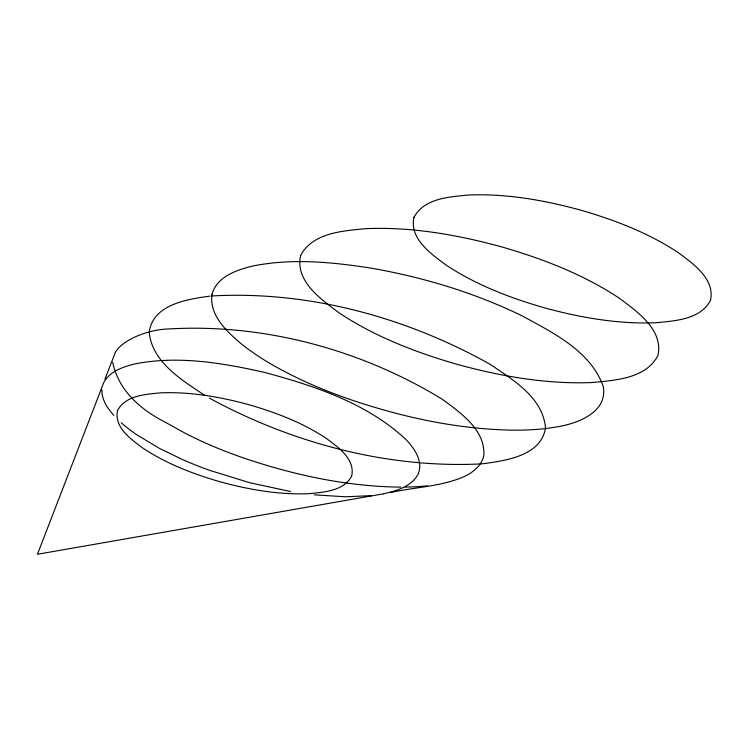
<?xml version="1.0" encoding="UTF-8"?>
<svg xmlns="http://www.w3.org/2000/svg" width="749" height="749" viewBox="0 0 749 749"><rect width="100%" height="100%" fill="white"/><g stroke="black" fill="none" stroke-linecap="round" stroke-linejoin="round"><path stroke-width="1.12" d="M101.883 389.845C101.555 399.685 107.547 408.336 113.801 415.386M104.954 379.237L114.157 355.382A41.129 17.967 -15 0 1 169.517 328.914C264.519 323.474 361.627 349.83 442.575 399.451C460.813 413.008 485.521 429.963 483.807 455.579C481.804 464.97 474.051 471.58 465.869 475.812C442.163 486.775 415.264 486.906 390.145 492.673M383.572 493.788C396.549 490.904 411.65 486.597 418.251 473.892C423.372 461.159 414.412 448.389 405.958 439.523C366.944 403.093 314.337 385.763 263.77 372.216C221.667 362.788 177.298 355.344 134.427 364.023C122.845 366.926 109.7 371.345 103.737 382.58L37.45 554.26L383.544 493.825M209.832 296.136C187.184 299.197 152.59 304.506 149.21 332.397C152.281 362.413 181.941 380.071 204.711 395.35M371.232 495.651L345.617 496.784L314.468 494.846M211.059 296.005C307.83 290.425 405.874 317.07 490.033 364.276C512.925 379.724 542.969 397.588 545.515 427.997C541.068 455.28 507.504 460.317 484.921 463.491L480.324 463.94C386.372 468.415 291.623 442.828 209.345 398.112M400.893 487.131C347.199 486.607 294.048 475.138 243.35 457.901A849.834 371.204 -15 0 1 199.599 440.337L186.885 434.186L164.724 421.921A351.3 153.451 -15 0 1 112.715 362.188M290.603 491.531L249.745 482.731L209.87 470.419A729.039 318.447 -15 0 1 182.859 459.708L159.565 448.464L136.187 434.373A490.717 214.345 -15 0 1 125.411 426.312L121.263 422.764M427.361 485.839A133.603 58.356 -15 0 1 405.106 487.056M211.986 294.207C209.093 315.011 226.301 331.142 240.86 343.482C261.017 359.754 284.096 371.972 307.567 382.711A899.015 392.691 -15 0 0 345.935 398.047C399.498 416.613 455.72 429.177 512.569 430.151C527.099 430.301 541.658 429.495 555.992 427.033C576.693 423.897 608.263 412.624 603.17 386.166C590.296 350.691 552.818 332.706 521.772 315.675C474.154 292.597 423.016 277.186 370.952 268.114C332.303 262.084 292.382 258.208 253.677 265.848C237.396 269.677 217.088 276.212 211.986 294.207M117.574 410.443C113.782 427.295 131.019 439.242 142.722 448.014C166.353 463.734 193.167 473.995 220.309 481.841C248.986 489.649 278.703 494.892 308.513 493.703C323.634 492.215 343.632 491.241 351.674 476.102C355.475 459.259 338.239 447.312 326.527 438.539C302.905 422.82 276.091 412.549 248.949 404.713C220.272 396.895 190.555 391.652 160.735 392.851C145.615 394.339 125.626 395.313 117.574 410.443M300.63 255.475C294.834 281.184 321.143 299.422 339.007 312.801C375.071 336.797 415.985 352.47 457.414 364.435C501.175 376.354 546.527 384.359 592.028 382.533C615.107 380.267 645.61 378.779 657.894 355.681C663.689 329.972 637.38 311.734 619.517 298.355C583.452 274.359 542.548 258.686 501.109 246.721C457.349 234.802 411.997 226.797 366.495 228.623C343.426 230.889 312.913 232.377 300.63 255.475M413.982 217.304C409.169 238.641 431.003 253.771 445.833 264.884C475.755 284.798 509.713 297.793 544.092 307.727C580.409 317.623 618.047 324.261 655.806 322.744C674.952 320.862 700.278 319.636 710.473 300.461C715.276 279.124 693.443 263.994 678.622 252.881C648.69 232.967 614.742 219.972 580.353 210.038C544.046 200.142 506.399 193.504 468.64 195.021C449.494 196.893 424.168 198.129 413.982 217.304"/></g></svg>
